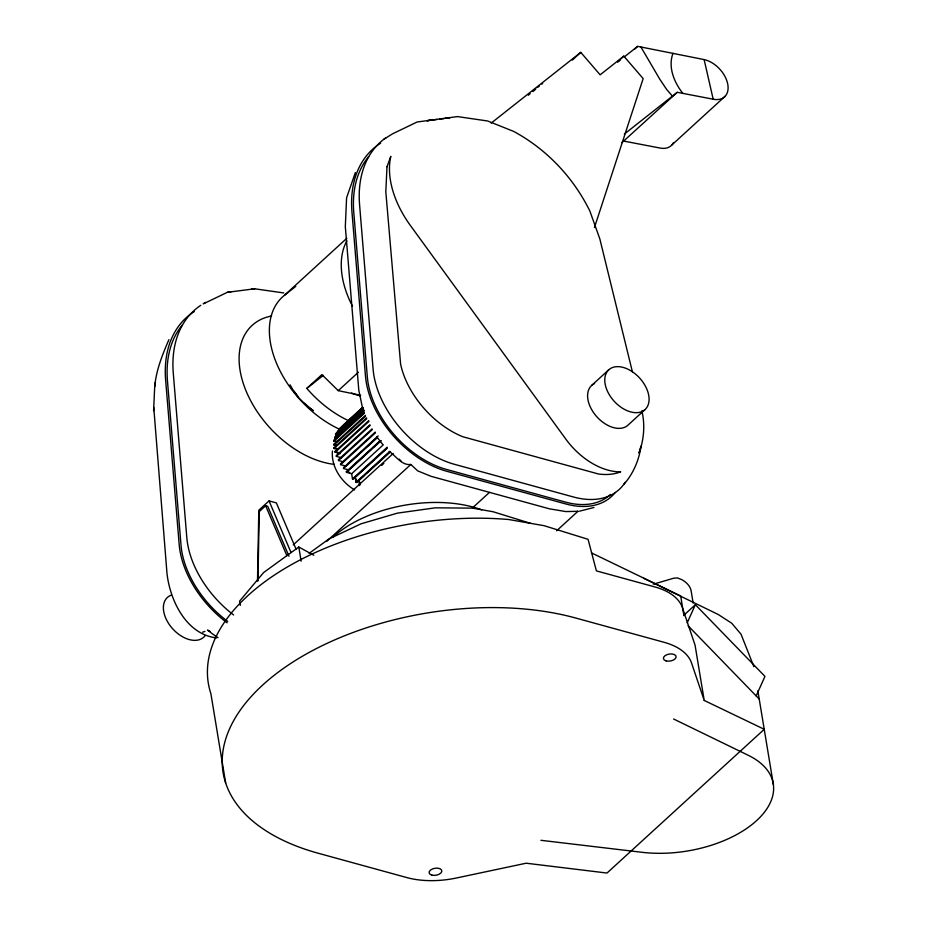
<?xml version="1.0" encoding="UTF-8"?>
<svg xmlns="http://www.w3.org/2000/svg" width="927" height="927" viewBox="0 0 927 927"><rect width="100%" height="100%" fill="white"/><g stroke="black" fill="none" stroke-linecap="round" stroke-linejoin="round"><path stroke-width="1.39" d="M257.497 580.974L258.807 510.244L269.05 500.893L276.373 502.909L296.095 549.213M257.961 580.893L259.247 511.588L265.632 505.748L267.729 506.327L288.981 556.235M216.605 637.915C186.362 634.416 170.162 600.87 167.011 573.674L153.743 407.347M154.716 386.779C156.084 370.348 162.422 354.728 168.899 339.664M153.592 410.696L154.879 383.013M332.434 451.02C330.974 466.86 341.391 482.017 354.601 489.919M672.967 53.372C667.799 67.161 674.184 82.445 682.84 93.372M594.45 227.521L643.164 78.61L623.813 56.141L600.128 74.832L580.777 52.364L491.229 123.071M355.354 172.584L346.594 197.799L345.319 226.594L358.807 390.337L363.036 410.441M687.174 622.932L695.354 604.705L764.949 676.386L756.177 695.91M623.929 484.323C633.234 473.639 639.132 460.116 640.963 446.119L639.016 453.106C643.975 439.653 645.204 424.844 641.866 410.846M339.699 429.328A87.961 56.292 47.6 0 1 276.327 362.805A87.961 56.292 47.6 0 1 284.438 295.319L346.825 238.285M572.318 60.104L580.777 52.364M617.637 61.785L623.813 56.141M634.462 49.282L637.672 46.35L704.126 59.583A23.615 15.11 47.6 0 1 727.568 83.314A23.615 15.11 47.6 0 1 713.176 99.201L677.243 92.306L624.334 134.091M348.969 420.87A87.961 56.292 47.6 0 1 306.814 388.39L321.889 374.601L338.251 390.649L360.684 395.308M338.251 390.649L358.459 372.179M621.936 142.631L677.243 92.306M362.457 407.579L339.294 428.761L339.433 429.56M362.515 407.625L343.558 424.96L344.473 425.053M363.43 407.718L337.416 431.287L337.544 432.086M362.909 408.784L335.528 433.813L335.667 434.612L338.065 435.273M335.667 434.612L363.048 409.583M364.114 410.163L334.635 437.115L334.763 437.915L337.161 438.575M334.763 437.915L364.253 410.962M336.374 441.912L333.859 441.217L333.732 440.418L364.276 412.503M333.859 441.217L364.404 413.303M336.513 445.76L334.01 445.064L333.871 444.265L365.47 415.389M334.01 445.064L365.597 416.188M337.961 449.583L334.091 448.517L333.952 447.718L366.594 417.868M334.091 448.517L366.733 418.668M340.313 453.651L335.192 452.249L335.064 451.449L368.761 420.638M335.192 452.249L368.9 421.437M671.855 144.971L725.227 96.176M369.943 424.763L336.246 455.574L336.374 456.374L341.495 457.787M336.374 456.374L370.07 425.574M372.075 428.9L338.367 459.711L338.506 460.51L343.627 461.913M338.506 460.51L372.202 429.699M375.25 432.075L340.499 463.848L340.638 464.647L345.759 466.049L361.553 451.611M340.638 464.647L375.389 432.874M378.193 435.922L343.442 467.695L343.569 468.494L348.691 469.908L370.812 449.688M365.759 447.753L377.347 437.162M343.569 468.494L377.277 437.695M383.222 444.879L351.634 473.755L346.513 472.353L346.374 471.553L380.082 440.742M373.963 446.802L380.29 441.02M346.513 472.353L381.264 440.58M386.976 448.367L353.28 479.178L352.492 478.958L387.243 447.196M374.137 459.746L355.18 477.069L356.038 482.272L356.825 482.492L390.534 451.681M377.289 456.849L386.768 448.193M356.038 482.272L389.746 451.472M363.987 475.574L358.726 480.383L359.583 485.586M367.15 472.677L390.325 451.495M293.233 544.891L393.21 453.477M381.704 465.366L383.813 463.442M326.698 541.391L410.823 464.473L417.729 470.893L431.125 476.339L549.514 508.842L565.876 511.577L577.938 511.298L556.64 530.777M591.693 385.4L608.865 369.699M473.338 507.139L489.491 492.364M644.983 409.618A26.918 17.231 47.6 0 1 606.756 389.607A26.918 17.231 47.6 0 1 629.027 369.746A26.918 17.231 47.6 0 1 644.983 409.618L627.811 425.319A26.918 17.231 47.6 0 1 595.18 414.809A26.918 17.231 47.6 0 1 594.555 383.546M683.813 615.261L695.354 604.705M528.355 95.226L530.163 93.673M532.828 91.564L534.763 89.954M533.917 90.487L535.806 88.922M537.637 87.439L539.329 86.084M284.438 295.319L295.771 286.362M617.857 61.993L620.059 60.255M624.462 56.779L637.672 46.35M306.814 388.39L323.372 375.308M383.697 139.386L392.48 133.859L417.127 121.993L457.498 116.593L487.66 120.997L513.628 131.391C546.663 149.201 573.407 177.486 589.908 211.147L599.862 239.004L632.388 371.785M313.813 555.238L298.795 547.011L263.627 572.538L239.606 601.125L240.313 605.377M309.108 553.349L328.969 538.935L361.067 523.801L397.474 513.118L435.261 507.834L472.191 508.123M541.901 84.114L542.643 83.592M203.813 303.639L227.335 292.318L254.658 288.795L283.789 292.944M202.619 632.214L204.913 631.368M653.373 584.184L673.767 578.193L677.486 577.927L681.936 579.711A42.445 23.245 -9.4 0 1 691.055 590.406L693.153 603.095M593.975 507.498L579.491 511.183M431.333 119.838L427.057 120.765L429.908 120.394M410.823 464.473C401.75 465.702 395.864 455.899 389.282 451.426M577.185 511.403L577.938 511.298M432.758 120.023L437.046 119.467M439.896 119.108L444.184 118.552M447.034 118.181L449.885 117.81L445.435 117.996M227.335 292.318L230.985 291.854M251.391 289.212L254.658 288.795M540.904 840.302L642.214 852.319A95.713 52.41 -9.4 0 0 756.559 820.65A95.713 52.41 -9.4 0 0 748.309 755.32L673.593 718.993M472.666 508.17L492.921 511.704L530.557 523.349M623.871 141.101L659.804 147.996A23.615 15.11 47.6 0 0 673.373 142.77M333.732 440.418L336.292 441.125M333.871 444.265L336.431 444.972M333.952 447.718L336.536 448.425M335.064 451.449L337.567 452.133M346.374 471.553L349.769 472.48M704.219 700.453L764.254 729.294L607 873.049L526.188 863.211L456.362 878.008A67.3 36.848 -9.4 0 1 406.791 877.568L318.309 853.269A226.895 124.241 -9.4 0 1 262.677 685.041A226.895 124.241 -9.4 0 1 575.644 618.008L664.114 642.307A67.3 36.848 -9.4 0 1 691.542 663.002L704.219 700.453L695.053 645.111L682.388 607.66A67.3 36.848 -9.4 0 0 654.96 586.965L596.397 570.881L588.054 539.305L544.126 525.702L508.761 519.526A226.895 124.241 -9.4 0 0 210.881 693.639L225.678 783.037M591.472 552.898L680.673 595.991L683.941 615.667M643.767 578.286L718.17 614.462L731.739 623.234L741.044 634.23L753.848 666.629M313.187 410.626L304.276 403.268M313.28 410.638L308.309 407.22L298.888 397.973L291.205 387.37M688.112 625.795L759.248 699.074M399.166 459.074L401.368 461.495M672.423 96.118L666.768 89.595L659.897 79.386L640.916 46.999M376.756 436.791L382.677 444.369M293.905 391.217L297.996 396.571M290.047 384.798L292.202 388.981M269.05 500.893L291.02 552.492M265.632 505.748L286.883 555.667M704.126 59.583L713.176 99.201M757.857 690.824L773.408 784.763M359.769 482.144L360.174 484.589M356.258 479.05L356.825 482.492M351.634 473.755L352.492 478.958M298.795 547.011L301.148 561.183M332.851 537.22A101.843 55.771 -9.4 0 1 481.658 509.792M200.765 305.307A140.719 90.07 47.6 0 0 173.291 373.291L186.814 537.637A84.936 54.357 47.6 0 0 233.616 614.972M203.152 303.801A140.719 90.07 47.6 0 1 205.609 302.387M194.311 311.518A140.719 90.07 47.6 0 0 165.655 380.267L179.189 544.612A84.936 54.357 47.6 0 0 227.127 622.817M182.341 324.995A138.517 88.656 47.6 0 0 167.474 381.032L181.02 545.215A82.735 52.955 47.6 0 0 227.706 621.403M218.019 637.637A75.075 48.053 47.6 0 1 207.532 630.07A58.505 37.451 47.6 0 0 209.989 631.333M205.134 635.621A26.918 17.231 47.6 0 1 171.53 627.475A26.918 17.231 47.6 0 1 171.425 595.088M368.645 156.64A138.517 88.656 47.6 0 0 353.79 212.677L367.324 376.86A82.735 52.955 47.6 0 0 446.582 469.468L565.412 502.086A82.735 52.955 47.6 0 0 610.441 494.427M385.922 137.741A140.719 90.07 47.6 0 0 359.595 204.937L373.118 369.282A84.936 54.357 47.6 0 0 454.462 464.311L573.419 496.976A84.936 54.357 47.6 0 0 625.18 482.283M615.343 492.364A84.936 54.357 47.6 0 1 565.783 503.952L446.826 471.287A84.936 54.357 47.6 0 1 365.493 376.258L351.959 211.912A140.719 90.07 47.6 0 1 380.626 143.164M334.334 464.357A87.474 55.991 47.6 0 1 246.397 391.762A87.474 55.991 47.6 0 1 271.565 316.003M360.418 395.852A50.637 32.41 47.6 0 1 351.565 393.013M352.503 306.258A87.961 56.292 47.6 0 1 346.837 240.893M386.999 166.721L385.817 191.75L400.603 364.126A75.075 48.053 47.6 0 0 462.735 436.721L598.483 473.998A75.075 48.053 47.6 0 0 620.65 471.843A58.505 37.451 47.6 0 1 565.933 439.259L410.383 225.493A86.489 55.353 47.6 0 1 390.812 156.35L386.999 166.721M431.797 875.088A6.443 3.534 -9.4 0 0 441.82 871.31A6.443 3.534 -9.4 0 0 432.747 868.831A6.443 3.534 -9.4 0 0 431.797 875.088M666.096 660.893A6.443 3.534 -9.4 0 0 676.107 657.116A6.443 3.534 -9.4 0 0 667.034 654.636A6.443 3.534 -9.4 0 0 666.096 660.893"/></g></svg>
